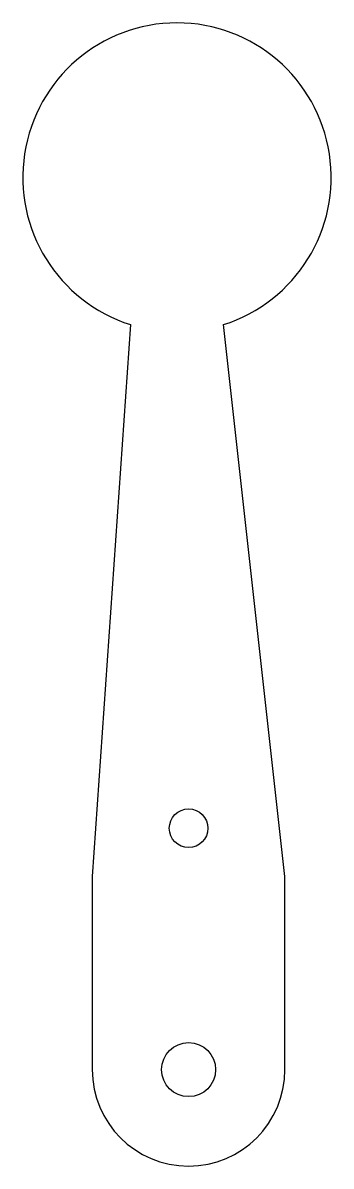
# Model space of a CAD drawing. Header units: millimetres. Extents: x 36.6 to 52.6, y -20.8 to 38.4.
import ezdxf

# ---------------------------------------------------------------- set-up
doc = ezdxf.new("R2010")
doc.units = ezdxf.units.MM
doc.layers.get('0').update_dxf_attribs({"true_color": 0xffffff})

msp = doc.modelspace()

# ---------------------------------------------------------------- linework, layer by layer
at = {"color": 7, "linetype": 'Continuous', "lineweight": 25, "true_color": 0xffffff}
for p, q in [((42.198, 22.82), (40.206, -5.762)), ((50.206, -5.762), (47.011, 22.82)), ((40.206, -5.762), (40.206, -15.762)), ((50.206, -15.762), (50.206, -5.762))]:
    msp.add_line(p, q, dxfattribs=at)
for centre, radius in [((45.206, -3.262), 1), ((45.206, -15.762), 1.4)]:
    msp.add_circle(centre, radius, dxfattribs=at)
for centre, radius, start, end in [((44.604, 30.449), 8, 287.50647, 252.49353), ((45.206, -15.762), 5, 180, 0)]:
    msp.add_arc(centre, radius, start, end, dxfattribs=at)

doc.saveas('drawing.dxf')
